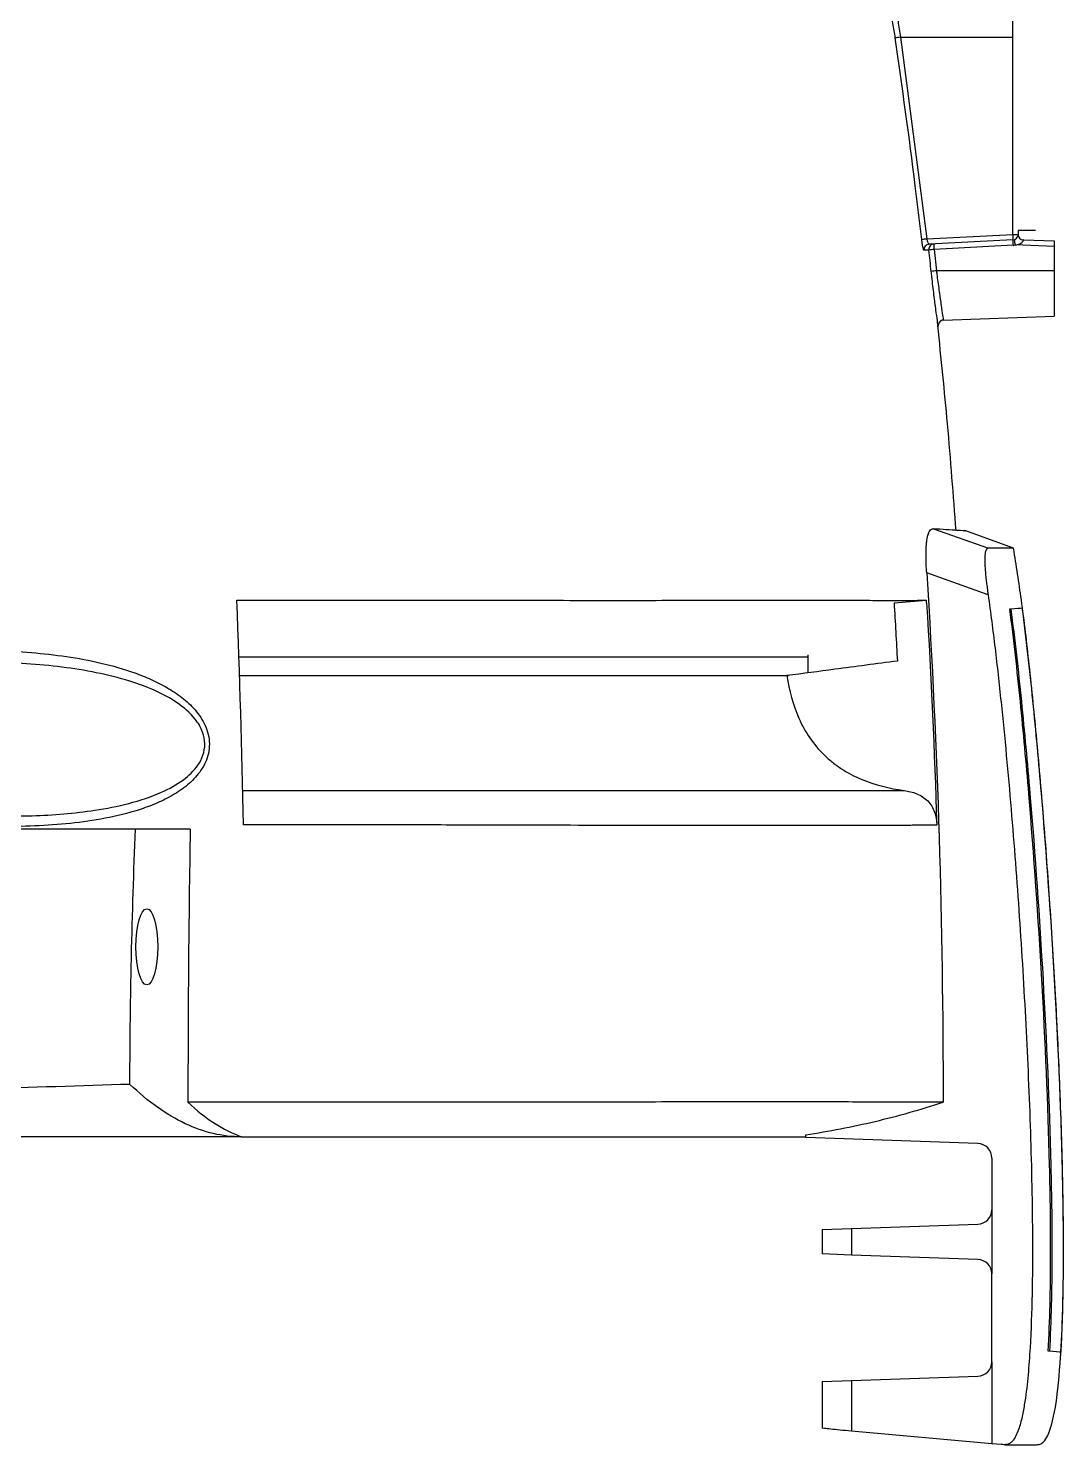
# Model space of a CAD drawing. Extents: x 5 to 346, y -5 to 215.
# Drawn here: x 332.088 to 334.949, y 70.247 to 74.16 of the extents above; entities that cross this region are included whole.
import ezdxf

# ---------------------------------------------------------------- set-up
doc = ezdxf.new("R2010")
doc.units = 0
doc.header["$LTSCALE"] = 0.5
doc.header["$MEASUREMENT"] = 0
doc.layers.get('0').update_dxf_attribs({"linetype": 'CONTINUOUS'})
doc.layers.add('RISER', color=7, linetype='CONTINUOUS')

# ---------------------------------------------------------------- blocks, each defined once
blk = doc.blocks.new('ColorSource Par (top)')
at = {"layer": 'RISER'}
for p, q in [((3.8733, -0.7624), (3.8733, -0.603)), ((3.5621, -0.7624), (3.8733, -0.7624)), ((3.5621, -0.7624), (3.6354, -1.3199)), ((3.8733, -1.3075), (3.8733, -0.7624)), ((3.6354, -1.3199), (3.8733, -1.3075)), ((3.8733, -1.3224), (3.6416, -1.3346)), ((3.8733, -1.3075), (3.8875, -1.3075)), ((3.9355, -1.2967), (3.8875, -1.2967)), ((3.8875, -1.2967), (3.8875, -1.3075)), ((3.902, -1.3222), (3.9875, -1.3252)), ((3.9875, -1.3252), (3.9875, -1.3402)), ((3.8735, -1.3374), (3.6552, -1.3489)), ((3.6552, -1.3489), (3.6619, -1.4078)), ((3.9875, -1.3402), (3.8798, -1.3364)), ((3.9875, -1.3402), (3.9875, -1.4078)), ((3.9875, -1.4078), (3.6619, -1.4078)), ((3.9875, -1.4078), (3.9875, -1.5334)), ((3.6808, -1.5442), (3.9875, -1.5334)), ((3.6535, -2.1208), (3.8054, -2.1744)), ((3.8748, -2.1744), (3.7407, -2.1256)), ((3.8748, -2.1744), (3.8054, -2.1744)), ((3.8045, -2.3026), (3.6348, -2.2426)), ((3.5448, -2.3255), (3.6343, -2.3181)), ((3.3068, -2.4755), (1.7361, -2.4755)), ((3.3068, -2.4689), (3.3068, -2.5186)), ((1.4479, -2.9505), (0.0224, -2.9505)), ((1.5994, -2.9505), (1.4479, -2.9505)), ((3.3006, -3.8025), (3.3006, -3.7952)), ((1.7409, -3.8005), (0.4948, -3.8005)), ((1.7409, -3.8005), (1.7409, -3.8005)), ((1.7409, -3.8005), (3.3006, -3.8005)), ((3.7762, -3.8192), (3.3006, -3.8025)), ((3.8148, -3.8591), (3.8148, -4.0019)), ((3.8148, -4.0019), (3.8148, -4.1791)), ((3.3461, -4.0569), (3.4271, -4.054)), ((3.3461, -4.0569), (3.3461, -4.1241)), ((3.4271, -4.054), (3.7762, -4.0418)), ((3.4271, -4.054), (3.4271, -4.127)), ((3.4271, -4.127), (3.3461, -4.1241)), ((3.7762, -4.1392), (3.4271, -4.127)), ((3.8148, -4.4219), (3.8148, -4.1791)), ((3.8148, -4.4219), (3.8148, -4.6483)), ((3.3461, -4.4769), (3.4271, -4.474)), ((3.3461, -4.4769), (3.3461, -4.6052)), ((3.4271, -4.474), (3.7762, -4.4618)), ((3.4271, -4.474), (3.4271, -4.6137)), ((3.3461, -4.6052), (3.3461, -4.6053)), ((3.8148, -4.6483), (3.4271, -4.6137)), ((3.841, -4.6505), (3.8148, -4.6483)), ((3.8498, -4.651), (3.9384, -4.651))]:
    blk.add_line(p, q, dxfattribs=at)
for centre, radius, start, end in [((3.6415, -1.3222), 0.5654, 98.0781, 99.5128), ((3.7153, -2.0362), 0.7207, 96.3692, 97.4941), ((3.9809, -1.328), 0.1078, 177.0154, 184.9852), ((3.8015, -1.3149), 0.0722, 354.0433, 5.9567), ((3.8725, -1.3075), 0.015, 273, 0), ((3.9854, -1.304), 0.1104, 189.3428, 197.0671), ((3.9025, -1.3072), 0.015, 180, 268), ((3.9024, -1.3074), 0.0149, 180.2289, 268.0106), ((3.6424, -1.3495), 0.015, 93.1256, 186.5754), ((3.6558, -1.3488), 0.015, 93.0225, 186.5408), ((3.7638, -2.3262), 0.9834, 96.3384, 97.1815), ((3.7626, -1.3395), 0.1078, 177.0154, 184.9852), ((3.872, -1.3075), 0.03, 273, 285.152), ((3.7705, -2.4142), 1.0123, 96.1574, 96.9764), ((3.6815, -1.5591), 0.015, 93.2941, 187.9788), ((3.7748, -3.8591), 0.04, 0, 88), ((3.7748, -4.0019), 0.04, 272, 0), ((3.7748, -4.1791), 0.04, 0, 88), ((3.7748, -4.4219), 0.04, 272, 0)]:
    blk.add_arc(centre, radius, start, end, dxfattribs=at)
blk.add_ellipse((3.9025, -1.3372), major_axis=(0.0005, -0.015), ratio=0.034709, start_param=3.139166, end_param=3.268539, dxfattribs=at)
blk.add_ellipse((1.4795, -3.2755), major_axis=(0, 0.1053), ratio=0.286749, dxfattribs=at)
for points, knots in [([(3.5351, -0.6171), (3.5386, -0.6311), (3.5455, -0.6591), (3.5549, -0.7122), (3.56, -0.7477), (3.5621, -0.7624)], [0, 0, 0, 0, 0.369175, 0.738321, 1, 1, 1, 1]), ([(3.5481, -0.7645), (3.546, -0.751), (3.5409, -0.7185), (3.5316, -0.6699), (3.5246, -0.6442), (3.5211, -0.6314)], [0, 0, 0, 0, 0.261771, 0.631026, 1, 1, 1, 1]), ([(3.6213, -1.3216), (3.6201, -1.3117), (3.6144, -1.262), (3.592, -1.0761), (3.5672, -0.9005), (3.5481, -0.7645)], [0, 0, 0, 0, 0.0533888, 0.2669453, 1, 1, 1, 1]), ([(3.6275, -1.3512), (3.6272, -1.3509), (3.6265, -1.3503), (3.625, -1.3451), (3.6235, -1.3374), (3.6222, -1.329), (3.6215, -1.3236), (3.6213, -1.3216)], [0, 0, 0, 0, 0.217736, 0.435589, 0.654016, 0.871337, 1, 1, 1, 1]), ([(3.6354, -1.3199), (3.6355, -1.3209), (3.6361, -1.3236), (3.6372, -1.3278), (3.6388, -1.3316), (3.6403, -1.3341), (3.6412, -1.3344), (3.6416, -1.3346)], [0, 0, 0, 0, 0.126239, 0.341584, 0.560639, 0.780551, 1, 1, 1, 1]), ([(3.8798, -1.3364), (3.8819, -1.3361), (3.8863, -1.3354), (3.8923, -1.3333), (3.8972, -1.3305), (3.8996, -1.328), (3.901, -1.3258), (3.9015, -1.3246), (3.9018, -1.3231), (3.9019, -1.3227), (3.9019, -1.3223)], [0, 0, 0, 0, 0.184988, 0.384532, 0.552427, 0.678647, 0.708789, 0.840677, 0.856096, 1, 1, 1, 1]), ([(3.6409, -1.3506), (3.6405, -1.3506), (3.6384, -1.3507), (3.6343, -1.3509), (3.6292, -1.3512), (3.6275, -1.3512)], [0, 0, 0, 0, 0.143822, 0.71917, 1, 1, 1, 1]), ([(3.6475, -1.4094), (3.6464, -1.3995), (3.6442, -1.3799), (3.642, -1.3602), (3.6409, -1.3506)], [0, 0, 0, 0, 0.506354, 1, 1, 1, 1]), ([(3.6619, -1.4078), (3.6624, -1.4123), (3.6649, -1.4322), (3.6695, -1.4667), (3.675, -1.5051), (3.679, -1.5316), (3.6811, -1.5445), (3.6808, -1.5428), (3.6807, -1.5424)], [0, 0, 0, 0, 0.063454, 0.280107, 0.495034, 0.708173, 0.920647, 1, 1, 1, 1]), ([(3.6663, -1.5587), (3.6664, -1.5592), (3.6667, -1.5611), (3.6646, -1.5467), (3.6606, -1.5173), (3.6551, -1.4747), (3.6505, -1.4365), (3.6481, -1.4144), (3.6475, -1.4094)], [0, 0, 0, 0, 0.080393, 0.292534, 0.505379, 0.720079, 0.93658, 1, 1, 1, 1]), ([(3.7159, -2.1261), (3.7086, -2.0277), (3.6944, -1.8384), (3.6749, -1.6495), (3.6655, -1.5587)], [0, 0, 0, 0, 0.5196994, 1, 1, 1, 1]), ([(3.6348, -2.2426), (3.6337, -2.2263), (3.633, -2.2103), (3.633, -2.1868), (3.6331, -2.1789), (3.6338, -2.168), (3.634, -2.1645), (3.6347, -2.1577), (3.6351, -2.1545), (3.6364, -2.1455), (3.6376, -2.1404), (3.6403, -2.1321), (3.6417, -2.129), (3.6449, -2.1243), (3.6466, -2.1228), (3.65, -2.121), (3.6517, -2.1207), (3.6535, -2.1208)], [0, 0, 0, 0, 0.25, 0.25, 0.375, 0.375, 0.4375, 0.4375, 0.5, 0.5, 0.625, 0.625, 0.75, 0.75, 0.875, 0.875, 1, 1, 1, 1]), ([(3.7404, -2.1264), (3.7412, -2.1264), (3.7443, -2.1266), (3.7215, -2.1251), (3.6778, -2.1223), (3.6535, -2.1208)], [0, 0, 0, 0, 0.132328, 0.518291, 1, 1, 1, 1]), ([(3.8054, -2.1744), (3.8049, -2.1744), (3.804, -2.1745), (3.8027, -2.175), (3.8015, -2.1759), (3.8004, -2.1771), (3.7983, -2.1803), (3.7959, -2.1883), (3.795, -2.2068), (3.796, -2.2294), (3.7979, -2.2501), (3.8001, -2.269), (3.8021, -2.2854), (3.8037, -2.2967), (3.8045, -2.3026)], [0, 0, 0, 0, 0.042898, 0.08426, 0.124172, 0.162733, 0.200055, 0.353456, 0.49992, 0.618289, 0.750401, 0.827496, 0.910411, 1, 1, 1, 1]), ([(3.9384, -4.651), (3.9418, -4.6508), (3.9489, -4.6504), (3.9609, -4.6417), (3.9713, -4.623), (3.9874, -4.5747), (4.0001, -4.484), (4.0099, -4.3446), (4.0139, -4.1573), (4.012, -3.9276), (4.0041, -3.6752), (3.9921, -3.4214), (3.9773, -3.1765), (3.9598, -2.9369), (3.9405, -2.7105), (3.9197, -2.5051), (3.8993, -2.3285), (3.8823, -2.2217), (3.8748, -2.1744)], [0, 0, 0, 0, 0.003991, 0.008394, 0.016997, 0.029139, 0.069374, 0.126103, 0.196676, 0.293744, 0.401311, 0.499206, 0.598218, 0.695203, 0.787013, 0.870505, 0.94254, 1, 1, 1, 1]), ([(3.8045, -2.3026), (3.8116, -2.3518), (3.8179, -2.401), (3.8296, -2.4996), (3.8351, -2.549), (3.8506, -2.6972), (3.8598, -2.7961), (3.8765, -2.9941), (3.8841, -3.0932), (3.8976, -3.2914), (3.9035, -3.3906), (3.9138, -3.589), (3.9182, -3.6883), (3.9246, -3.8869), (3.9268, -3.9863), (3.9273, -4.1353), (3.9271, -4.185), (3.9251, -4.2843), (3.9235, -4.3339), (3.9191, -4.4083), (3.9173, -4.4331), (3.9128, -4.4827), (3.91, -4.5074), (3.9043, -4.5443), (3.9021, -4.5565), (3.897, -4.5808), (3.894, -4.593), (3.8882, -4.6107), (3.8861, -4.6165), (3.8809, -4.6279), (3.878, -4.6335), (3.8723, -4.6409), (3.8702, -4.6433), (3.8654, -4.6472), (3.8626, -4.6488), (3.8566, -4.6506), (3.8534, -4.651), (3.8472, -4.651), (3.8441, -4.6508), (3.841, -4.6505)], [0, 0, 0, 0, 0.0625, 0.0625, 0.125, 0.125, 0.25, 0.25, 0.375, 0.375, 0.5, 0.5, 0.625, 0.625, 0.75, 0.75, 0.8125, 0.8125, 0.875, 0.875, 0.90625, 0.90625, 0.9375, 0.9375, 0.953125, 0.953125, 0.96875, 0.96875, 0.976562, 0.976562, 0.984375, 0.984375, 0.988281, 0.988281, 0.992187, 0.992187, 0.996094, 0.996094, 1, 1, 1, 1]), ([(1.7284, -2.3181), (1.8445, -2.318), (1.9575, -2.318), (2.1225, -2.318), (2.1768, -2.318), (2.2838, -2.318), (2.3366, -2.318), (2.4914, -2.3181), (2.5902, -2.3182), (2.7077, -2.3183), (2.7309, -2.3183), (2.7767, -2.3183), (2.7993, -2.3183), (2.8659, -2.3183), (2.9087, -2.3182), (3.0324, -2.3181), (3.1084, -2.318), (3.2477, -2.3179), (3.3111, -2.3179), (3.3969, -2.3181), (3.424, -2.3181), (3.4748, -2.3182), (3.4985, -2.3183), (3.5648, -2.3183), (3.6023, -2.3183), (3.6343, -2.3181)], [0, 0, 0, 0, 0.125, 0.125, 0.1875, 0.1875, 0.25, 0.25, 0.375, 0.375, 0.40625, 0.40625, 0.4375, 0.4375, 0.5, 0.5, 0.625, 0.625, 0.75, 0.75, 0.8125, 0.8125, 0.875, 0.875, 1, 1, 1, 1]), ([(3.9705, -4.3928), (3.9731, -4.3501), (3.9747, -4.3072), (3.9768, -4.2216), (3.9773, -4.1788), (3.9777, -4.0502), (3.9765, -3.9645), (3.9702, -3.7077), (3.9627, -3.5366), (3.9433, -3.1947), (3.9314, -3.0239), (3.91, -2.7678), (3.9023, -2.6825), (3.8851, -2.5121), (3.8757, -2.427), (3.8646, -2.342)], [0, 0, 0, 0, 0.0625, 0.0625, 0.125, 0.125, 0.25, 0.25, 0.5, 0.5, 0.75, 0.75, 0.875, 0.875, 1, 1, 1, 1]), ([(3.9749, -4.3932), (3.9775, -4.3504), (3.9791, -4.3076), (3.9812, -4.2219), (3.9817, -4.1791), (3.9821, -4.0507), (3.9809, -3.965), (3.9747, -3.7081), (3.967, -3.5368), (3.9475, -3.1947), (3.9355, -3.0237), (3.914, -2.7676), (3.9061, -2.6823), (3.8888, -2.5118), (3.8793, -2.4267), (3.8682, -2.3417)], [0, 0, 0, 0, 0.0625, 0.0625, 0.125, 0.125, 0.25, 0.25, 0.5, 0.5, 0.75, 0.75, 0.875, 0.875, 1, 1, 1, 1]), ([(3.8982, -2.3391), (3.9093, -2.4243), (3.9188, -2.5097), (3.9362, -2.6806), (3.944, -2.7661), (3.9656, -3.0229), (3.9776, -3.1943), (3.9972, -3.5374), (4.0048, -3.7089), (4.011, -3.9664), (4.0122, -4.0522), (4.0118, -4.181), (4.0113, -4.224), (4.0091, -4.3099), (4.0074, -4.3529), (4.0048, -4.3958)], [0, 0, 0, 0, 0.125, 0.125, 0.25, 0.25, 0.5, 0.5, 0.75, 0.75, 0.875, 0.875, 0.9375, 0.9375, 1, 1, 1, 1]), ([(0.9625, -2.4557), (1.029, -2.4553), (1.0953, -2.4572), (1.2256, -2.468), (1.2898, -2.4768), (1.3842, -2.4988), (1.4154, -2.5076), (1.4615, -2.5242), (1.4767, -2.5303), (1.5065, -2.5437), (1.521, -2.5511), (1.5493, -2.5675), (1.5631, -2.5766), (1.5895, -2.5971), (1.6018, -2.6084), (1.6184, -2.6276), (1.6237, -2.6344), (1.6331, -2.6488), (1.6373, -2.6563), (1.6444, -2.6721), (1.6473, -2.6805), (1.6512, -2.6976), (1.6523, -2.7063), (1.6524, -2.724), (1.6515, -2.7326), (1.6478, -2.7495), (1.645, -2.7578), (1.638, -2.7733), (1.6338, -2.7807), (1.6245, -2.7946), (1.6193, -2.801), (1.6029, -2.8192), (1.5904, -2.83), (1.5642, -2.849), (1.5503, -2.8573), (1.5217, -2.8723), (1.507, -2.8788), (1.4773, -2.8906), (1.4621, -2.8957), (1.4162, -2.9097), (1.3848, -2.9168), (1.289, -2.934), (1.2236, -2.9396), (1.0914, -2.9445), (1.0247, -2.9437), (0.9575, -2.9409)], [0, 0, 0, 0, 0.125, 0.125, 0.25, 0.25, 0.3125, 0.3125, 0.34375, 0.34375, 0.375, 0.375, 0.40625, 0.40625, 0.4375, 0.4375, 0.453125, 0.453125, 0.46875, 0.46875, 0.484375, 0.484375, 0.5, 0.5, 0.515625, 0.515625, 0.53125, 0.53125, 0.546875, 0.546875, 0.5625, 0.5625, 0.59375, 0.59375, 0.625, 0.625, 0.65625, 0.65625, 0.6875, 0.6875, 0.75, 0.75, 0.875, 0.875, 1, 1, 1, 1]), ([(1.0179, -2.9122), (1.0662, -2.9133), (1.1737, -2.9159), (1.3111, -2.904), (1.4305, -2.8812), (1.5133, -2.8543), (1.5783, -2.8188), (1.617, -2.7825), (1.6361, -2.7468), (1.6418, -2.7147), (1.6346, -2.6786), (1.6094, -2.6373), (1.5468, -2.5849), (1.4264, -2.5338), (1.2564, -2.5004), (1.0917, -2.4883), (0.9899, -2.4883), (0.9546, -2.4884)], [0, 0, 0, 0, 0.097533, 0.216963, 0.283067, 0.350078, 0.398446, 0.437581, 0.457983, 0.4792, 0.500457, 0.528139, 0.573175, 0.663507, 0.794578, 0.928638, 1, 1, 1, 1]), ([(3.5538, -2.486), (3.4962, -2.4936), (3.4387, -2.5012), (3.3812, -2.5088), (3.3369, -2.5147), (3.2927, -2.5205), (3.2485, -2.5263)], [0.000142624, 0.000142624, 0.000142624, 0.000142624, 0.004582118, 0.004582118, 0.004582118, 0.007993711, 0.007993711, 0.007993711, 0.007993711]), ([(1.7349, -2.5257), (1.7952, -2.5257), (1.9701, -2.5257), (2.2342, -2.5257), (2.5223, -2.5257), (2.7772, -2.5257), (2.9915, -2.5257), (3.1551, -2.5257), (3.2235, -2.5257), (3.253, -2.5257)], [0, 0, 0, 0, 0.082564, 0.239514, 0.395651, 0.550974, 0.712388, 0.876276, 1, 1, 1, 1]), ([(3.2485, -2.5263), (3.2547, -2.5672), (3.265, -2.6067), (3.2901, -2.6629), (3.3002, -2.6812), (3.3234, -2.7151), (3.3365, -2.7308), (3.3587, -2.7524), (3.3665, -2.7593), (3.3826, -2.7721), (3.391, -2.7781), (3.4168, -2.7948), (3.435, -2.8043), (3.4922, -2.8283), (3.5318, -2.838), (3.5724, -2.8436)], [0, 0, 0, 0, 0.25, 0.25, 0.375, 0.375, 0.5, 0.5, 0.5625, 0.5625, 0.625, 0.625, 0.75, 0.75, 1, 1, 1, 1]), ([(1.7447, -2.8438), (1.8425, -2.8438), (2.0507, -2.8438), (2.3479, -2.8437), (2.6357, -2.8436), (2.8952, -2.8435), (3.1209, -2.8435), (3.3093, -2.8435), (3.4641, -2.8436), (3.5362, -2.8436), (3.5724, -2.8436)], [0, 0, 0, 0, 0.1118093, 0.2382067, 0.3657454, 0.493456, 0.6206055, 0.7465749, 0.8728147, 1, 1, 1, 1]), ([(3.5724, -2.8436), (3.5845, -2.8453), (3.5962, -2.8481), (3.613, -2.855), (3.6185, -2.8578), (3.6287, -2.8644), (3.6334, -2.8682), (3.642, -2.8769), (3.6458, -2.8818), (3.652, -2.8922), (3.6546, -2.8978), (3.6606, -2.9152), (3.6623, -2.9273), (3.6627, -2.9396)], [0, 0, 0, 0, 0.25, 0.25, 0.375, 0.375, 0.5, 0.5, 0.625, 0.625, 0.75, 0.75, 1, 1, 1, 1]), ([(1.4327, -3.6555), (1.433, -3.5965), (1.4334, -3.5375), (1.4347, -3.4197), (1.4357, -3.3608), (1.4397, -3.1845), (1.4436, -3.0674), (1.4479, -2.9505)], [0, 0, 0, 0, 0.25, 0.25, 0.5, 0.5, 1, 1, 1, 1]), ([(3.6627, -2.9396), (3.6593, -2.9396), (3.6524, -2.9396), (3.6414, -2.9397), (3.6298, -2.9397), (3.6176, -2.9398), (3.6048, -2.9398), (3.5912, -2.9399), (3.577, -2.9399), (3.562, -2.94), (3.5463, -2.94), (3.5298, -2.9401), (3.5124, -2.9401), (3.4943, -2.9402), (3.4753, -2.9402), (3.4554, -2.9403), (3.4345, -2.9403), (3.4128, -2.9404), (3.3747, -2.9405), (3.3141, -2.9405), (3.2216, -2.9406), (3.1056, -2.9406), (2.9221, -2.9404), (2.6876, -2.94), (2.4186, -2.9392), (2.1901, -2.9387), (2.027, -2.9384), (1.9208, -2.9383), (1.8657, -2.9382), (1.8075, -2.9382), (1.7674, -2.9382), (1.7469, -2.9381)], [0, 0, 0, 0, 0.012951, 0.026119, 0.0395, 0.053093, 0.0669, 0.080925, 0.095171, 0.109635, 0.124317, 0.139218, 0.154341, 0.169689, 0.185266, 0.201075, 0.21712, 0.233405, 0.249933, 0.299888, 0.357978, 0.424488, 0.499841, 0.646967, 0.751596, 0.838988, 0.917353, 0.936579, 0.956763, 0.977905, 1, 1, 1, 1]), ([(1.7409, -3.8005), (1.7149, -3.8005), (1.6889, -3.7975), (1.6371, -3.7855), (1.6113, -3.7764), (1.5598, -3.752), (1.5341, -3.7367), (1.4831, -3.7004), (1.4578, -3.6793), (1.4327, -3.6555)], [0, 0, 0, 0, 0.25, 0.25, 0.5, 0.5, 0.75, 0.75, 1, 1, 1, 1]), ([(3.6802, -3.7044), (3.6452, -3.7044), (3.6029, -3.7043), (3.5039, -3.7043), (3.4472, -3.7043), (3.3671, -3.7042), (3.3506, -3.7042), (3.3167, -3.7042), (3.2992, -3.7042), (3.2456, -3.7042), (3.2084, -3.7042), (3.092, -3.7042), (3.0084, -3.7042), (2.8292, -3.7043), (2.7337, -3.7043), (2.5814, -3.7043), (2.5291, -3.7044), (2.4215, -3.7044), (2.3667, -3.7044), (2.1992, -3.7044), (2.0836, -3.7044), (1.8443, -3.7044), (1.7208, -3.7044), (1.5932, -3.7044)], [0, 0, 0, 0, 0.125, 0.125, 0.25, 0.25, 0.28125, 0.28125, 0.3125, 0.3125, 0.375, 0.375, 0.5, 0.5, 0.625, 0.625, 0.6875, 0.6875, 0.75, 0.75, 0.875, 0.875, 1, 1, 1, 1]), ([(1.5932, -3.7044), (1.6174, -3.7283), (1.6419, -3.7473), (1.6912, -3.7784), (1.716, -3.7906), (1.7409, -3.8005)], [0, 0, 0, 0, 0.5, 0.5, 1, 1, 1, 1]), ([(3.3006, -3.7952), (3.3649, -3.785), (3.4288, -3.7727), (3.5556, -3.7429), (3.6185, -3.7254), (3.6802, -3.7044)], [0, 0, 0, 0, 0.5, 0.5, 1, 1, 1, 1]), ([(3.4271, -4.6137), (3.4162, -4.6127), (3.3945, -4.6108), (3.3682, -4.6081), (3.3513, -4.6062), (3.3453, -4.6053), (3.3463, -4.6052), (3.3464, -4.6052)], [0, 0, 0, 0, 0.2457846, 0.4915842, 0.7369474, 0.9813928, 1, 1, 1, 1])]:
    blk.add_open_spline(points, degree=3, knots=knots, dxfattribs=at)
for points in [[(3.6348, -2.2426), (3.666, -2.7286), (3.68, -3.216), (3.6802, -3.7044)], [(1.7469, -2.9382), (1.7425, -2.7312), (1.7364, -2.5245), (1.7284, -2.3181)], [(3.5448, -2.3255), (3.548, -2.379), (3.551, -2.4325), (3.5538, -2.486)], [(3.6347, -2.3255), (3.6346, -2.323), (3.6344, -2.3206), (3.6343, -2.3181)], [(3.6347, -2.3255), (3.647, -2.53), (3.6562, -2.7347), (3.6627, -2.9396)], [(3.8646, -2.342), (3.8834, -2.3404), (3.8946, -2.3394), (3.8982, -2.3391)], [(1.5994, -2.9505), (1.5952, -3.2016), (1.5932, -3.4529), (1.5932, -3.7044)], [(1.4327, -3.6555), (1.1608, -3.6649), (0.8857, -3.6713), (0.6073, -3.675)], [(4.0048, -4.3958), (4.0014, -4.3956), (3.99, -4.3946), (3.9705, -4.3928)]]:
    blk.add_open_spline(points, degree=3, dxfattribs=at)

msp = doc.modelspace()

# ---------------------------------------------------------------- block references
msp.add_blockref('ColorSource Par (top)', (330.9356, 74.8978))

doc.saveas('drawing.dxf')
